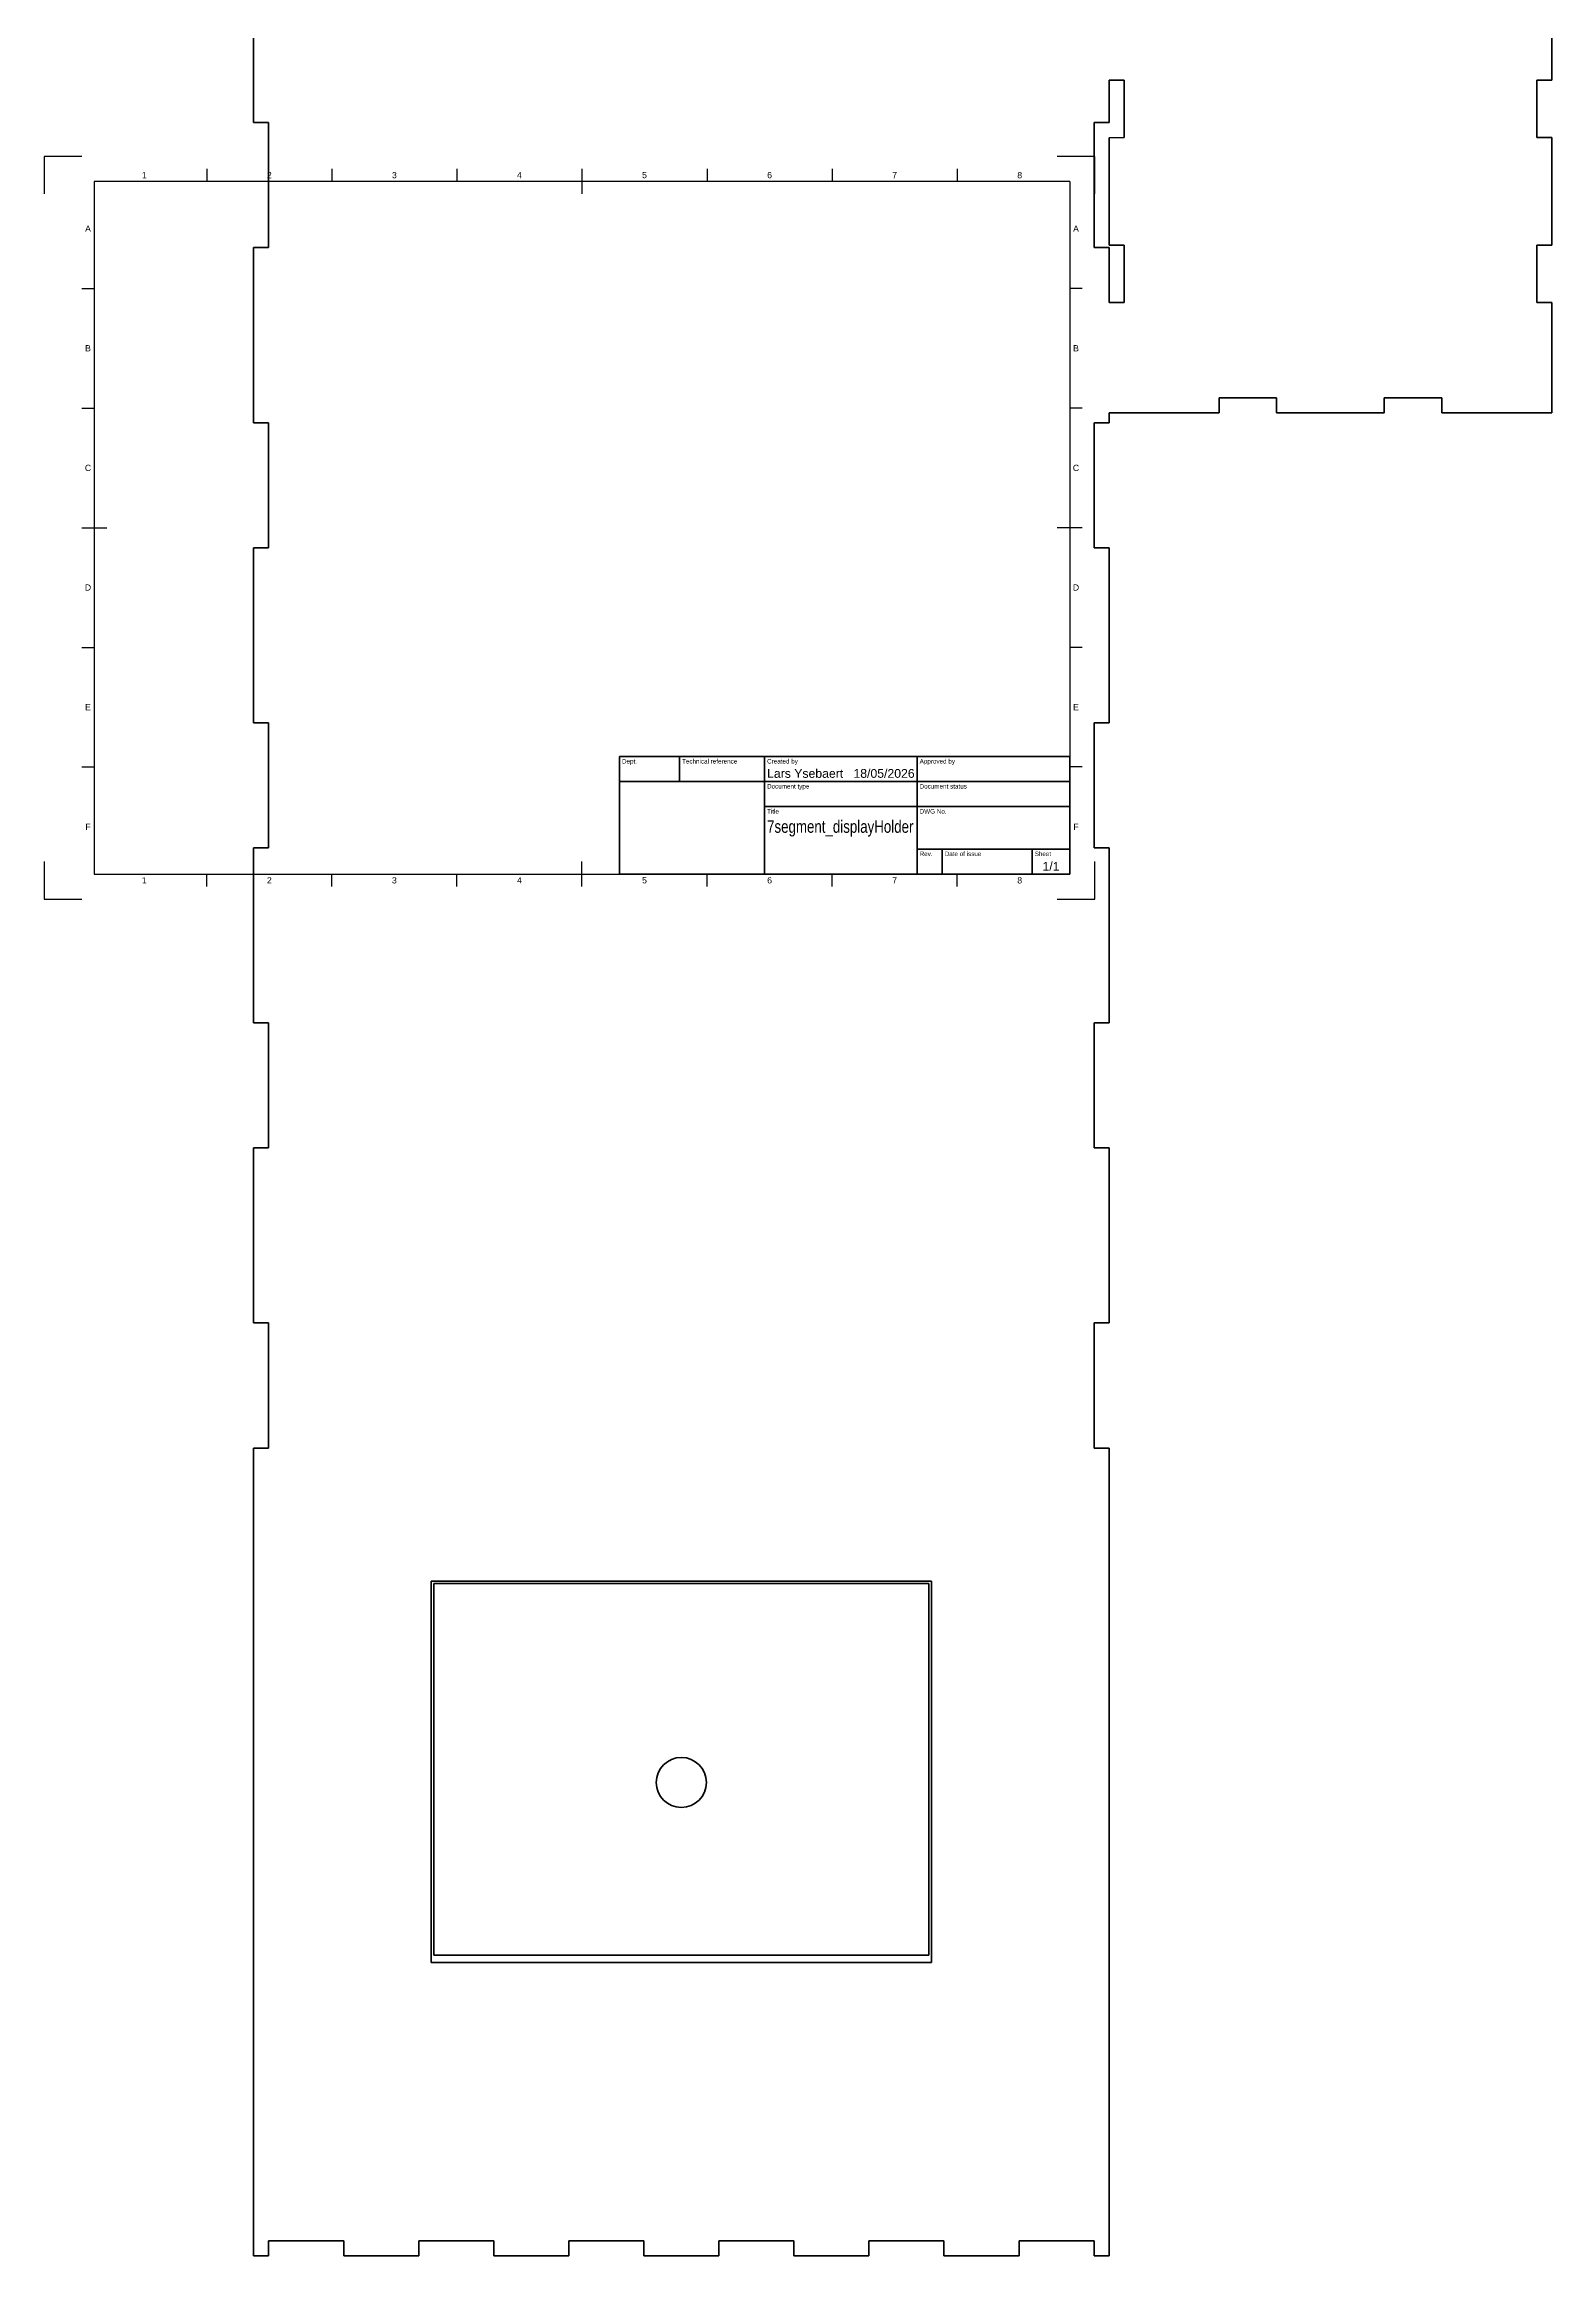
# Model space of a CAD drawing. Header units: millimetres. Extents: x -1222 to 1481, y -552 to 892.
# Drawn here: x 0 to 603, y -543 to 342 of the extents above; entities that cross this region are included whole.
import ezdxf
from ezdxf.enums import TextEntityAlignment as Align

# ---------------------------------------------------------------- set-up
doc = ezdxf.new("R2010")
doc.units = ezdxf.units.MM
doc.header["$LTSCALE"] = 0.75
for name, color, linetype, lineweight in [('BORDER', 7, 'Continuous', 25), ('TITLEBLOCK', 7, 'Continuous', 35), ('Visible', 7, 'Continuous', 50)]:
    doc.layers.add(name, color=color, linetype=linetype, lineweight=lineweight)
doc.styles.add('FusionTitle', font='arial.ttf')

# ---------------------------------------------------------------- blocks, each defined once
blk = doc.blocks.new('ISO_A3_SHEET')
at = {"layer": 'BORDER'}
for p, q in [((65, 292), (65, 287)), ((115, 292), (115, 287)), ((165, 292), (165, 287)), ((215, 292), (215, 282)), ((265, 292), (265, 287)), ((315, 292), (315, 287)), ((365, 292), (365, 287)), ((410, 287), (20, 287)), ((20, 287), (20, 10)), ((410, 287), (410, 10)), ((15, 244.16666), (20, 244.16666)), ((415, 244.16666), (410, 244.16666)), ((15, 196.33333), (20, 196.33333)), ((415, 196.33333), (410, 196.33333)), ((15, 148.5), (25, 148.5)), ((415, 148.5), (405, 148.5)), ((15, 100.66667), (20, 100.66667)), ((415, 100.66667), (410, 100.66667)), ((15, 52.83334), (20, 52.83334)), ((415, 52.83334), (410, 52.83334)), ((20, 10), (410, 10)), ((65, 5), (65, 10)), ((115, 5), (115, 10)), ((165, 5), (165, 10)), ((215, 5), (215, 15)), ((265, 5), (265, 10)), ((315, 5), (315, 10)), ((365, 5), (365, 10))]:
    blk.add_line(p, q, dxfattribs=at)
at = {"layer": 'Defpoints'}
for p, q in [((15, 297), (0, 297)), ((0, 297), (0, 282)), ((420, 297), (405, 297)), ((420, 282), (420, 297)), ((0, 15), (0, 0)), ((420, 0), (420, 15)), ((0, 0), (15, 0)), ((405, 0), (420, 0))]:
    blk.add_line(p, q, dxfattribs=at)
at = {"layer": 'BORDER', "style": 'FusionTitle'}
for s, p in [('1', (40, 289.5)), ('2', (90, 289.5)), ('3', (140, 289.5)), ('4', (190, 289.5)), ('5', (240, 289.5)), ('6', (290, 289.5)), ('7', (340, 289.5)), ('8', (390, 289.5)), ('A', (17.5, 268.08333)), ('A', (412.5, 268.08333)), ('B', (17.5, 220.25)), ('B', (412.5, 220.25)), ('C', (17.5, 172.41667)), ('C', (412.5, 172.41667)), ('D', (17.5, 124.58334)), ('D', (412.5, 124.58334)), ('E', (17.5, 76.75001)), ('E', (412.5, 76.75001)), ('F', (17.5, 28.91668)), ('F', (412.5, 28.91668)), ('1', (40, 7.5)), ('2', (90, 7.5)), ('3', (140, 7.5)), ('4', (190, 7.5)), ('5', (240, 7.5)), ('6', (290, 7.5)), ('7', (340, 7.5)), ('8', (390, 7.5))]:
    blk.add_text(s, height=2.5, dxfattribs=at).set_placement(p, align=Align.MIDDLE)
blk = doc.blocks.new('ISO_TITLEBLOCK')
at = {"layer": 'TITLEBLOCK'}
for p, q in [((0, 47), (-180, 47)), ((-180, 47), (-180, 0)), ((-156, 37), (-156, 47)), ((-122, 0), (-122, 47)), ((-61, 0), (-61, 47)), ((0, 0), (0, 47)), ((-180, 37), (0, 37)), ((-122, 27), (0, 27)), ((-61, 10), (0, 10)), ((-51, 0), (-51, 10)), ((-15, 0), (-15, 10)), ((-180, 0), (0, 0))]:
    blk.add_line(p, q, dxfattribs=at)
at = {"layer": 'TITLEBLOCK', "style": 'FusionTitle'}
for s, p in [('Dept.', (-179, 46)), ('Technical reference', (-155, 46)), ('Created by', (-121, 46)), ('Approved by', (-60, 46)), ('Document type', (-121, 36)), ('Document status', (-60, 36)), ('Title', (-121, 26)), ('DWG No.', (-60, 26)), ('Rev.', (-60, 9)), ('Date of issue', (-50, 9)), ('Sheet', (-14, 9))]:
    blk.add_text(s, height=1.8, dxfattribs=at).set_placement(p, align=Align.TOP_LEFT)
for tag, height, p in [('DEPT', 3.5, (-179, 42)), ('TECHNICAL_REFERENCE', 3.5, (-155, 42)), ('CREATED_BY', 3.5, (-121, 42)), ('APPROVED_BY', 3.5, (-60, 42)), ('DOCUMENT_TYPE', 3.5, (-121, 32)), ('DOCUMENT_STATUS', 3.5, (-60, 32)), ('TITLE_1', 5, (-121, 21.5)), ('TITLE_2', 5, (-121, 14)), ('TITLE_3', 5, (-121, 6.5)), ('DATE_OF_ISSUE', 3.5, (-50, 5))]:
    blk.add_attdef(tag, text='', height=height, dxfattribs=at).set_placement(p, align=Align.TOP_LEFT)
for tag, p in [('CREATED_DATE', (-62, 42)), ('APPROVED_DATE', (-0.99, 42))]:
    blk.add_attdef(tag, text='', height=3.5, dxfattribs=at).set_placement(p, align=Align.TOP_RIGHT)
for tag, height, p in [('DRAWING_NUMBER', 5, (-30.5, 19.75)), ('REV', 3.5, (-56, 4.85)), ('SHEET', 3.5, (-7.5, 4.85))]:
    blk.add_attdef(tag, text='', height=height, dxfattribs=at).set_placement(p, align=Align.TOP_CENTER)

msp = doc.modelspace()

# ---------------------------------------------------------------- linework, layer by layer
at = {"layer": 'Visible'}
for p, q in [((602.720439, 327.492006), (602.720439, 401.492006)), ((83.720439, 380.492006), (83.720439, 310.492006)), ((425.720439, 327.492006), (431.720439, 327.492006)), ((425.720439, 310.492006), (425.720439, 327.492006)), ((431.720439, 327.492006), (431.720439, 304.492006)), ((596.720439, 327.492006), (602.720439, 327.492006)), ((596.720439, 304.492006), (596.720439, 327.492006)), ((83.720439, 310.492006), (89.720439, 310.492006)), ((89.720439, 310.492006), (89.720439, 260.492006)), ((419.720439, 310.492006), (425.720439, 310.492006)), ((419.720439, 260.492006), (419.720439, 310.492006)), ((431.720439, 304.492006), (425.720439, 304.454745)), ((425.720439, 304.454745), (425.720439, 261.492006)), ((602.720439, 304.492006), (596.720439, 304.492006)), ((602.720439, 261.492006), (602.720439, 304.492006)), ((83.720439, 260.492006), (83.720439, 190.492006)), ((89.720439, 260.492006), (83.720439, 260.492006)), ((425.720439, 260.492006), (419.720439, 260.492006)), ((425.720439, 261.492006), (431.720439, 261.492006)), ((425.720439, 238.492006), (425.720439, 260.492006)), ((431.720439, 261.492006), (431.720439, 238.492006)), ((596.720439, 261.492006), (602.720439, 261.492006)), ((596.720439, 238.492006), (596.720439, 261.492006)), ((431.720439, 238.492006), (425.720439, 238.492006)), ((602.720439, 238.492006), (596.720439, 238.492006)), ((602.720439, 194.492006), (602.720439, 238.492006)), ((469.720439, 200.492006), (492.720439, 200.492006)), ((469.720439, 194.492006), (469.720439, 200.492006)), ((492.720439, 200.492006), (492.720439, 194.492006)), ((535.720439, 200.492006), (558.720439, 200.492006)), ((535.720439, 194.492006), (535.720439, 200.492006)), ((558.720439, 200.492006), (558.720439, 194.492006)), ((83.720439, 190.492006), (89.720439, 190.492006)), ((89.720439, 190.492006), (89.720439, 140.492006)), ((419.720439, 190.492006), (425.720439, 190.492006)), ((419.720439, 140.492006), (419.720439, 190.492006)), ((425.720439, 194.492006), (469.720439, 194.492006)), ((425.720439, 190.492006), (425.720439, 194.492006)), ((492.720439, 194.492006), (535.720439, 194.492006)), ((558.720439, 194.492006), (602.720439, 194.492006)), ((83.720439, 140.492006), (83.720439, 70.492006)), ((89.720439, 140.492006), (83.720439, 140.492006)), ((425.720439, 140.492006), (419.720439, 140.492006)), ((425.720439, 70.492006), (425.720439, 140.492006)), ((83.720439, 70.492006), (89.720439, 70.492006)), ((89.720439, 70.492006), (89.720439, 20.492006)), ((419.720439, 70.492006), (425.720439, 70.492006)), ((419.720439, 20.492006), (419.720439, 70.492006)), ((83.720439, 20.492006), (83.720439, -49.507994)), ((89.720439, 20.492006), (83.720439, 20.492006)), ((425.720439, 20.492006), (419.720439, 20.492006)), ((425.720439, -49.507994), (425.720439, 20.492006)), ((83.720439, -49.507994), (89.720439, -49.507994)), ((89.720439, -49.507994), (89.720439, -99.507994)), ((419.720439, -49.507994), (425.720439, -49.507994)), ((419.720439, -99.507994), (419.720439, -49.507994)), ((83.720439, -99.507994), (83.720439, -169.507994)), ((89.720439, -99.507994), (83.720439, -99.507994)), ((425.720439, -99.507994), (419.720439, -99.507994)), ((425.720439, -169.507994), (425.720439, -99.507994)), ((83.720439, -169.507994), (89.720439, -169.507994)), ((89.720439, -169.507994), (89.720439, -219.507994)), ((419.720439, -169.507994), (425.720439, -169.507994)), ((419.720439, -219.507994), (419.720439, -169.507994)), ((83.720439, -219.507994), (83.720439, -542.507994)), ((89.720439, -219.507994), (83.720439, -219.507994)), ((425.720439, -219.507994), (419.720439, -219.507994)), ((425.720439, -542.507994), (425.720439, -219.507994)), ((154.720439, -272.715751), (354.720439, -272.715751)), ((154.720439, -425.278433), (154.720439, -272.715751)), ((353.720439, -273.715751), (155.720439, -273.715751)), ((155.720439, -273.715751), (155.720439, -422.278433)), ((353.720439, -422.278433), (353.720439, -273.715751)), ((354.720439, -272.715751), (354.720439, -425.278433)), ((155.720439, -422.278433), (353.720439, -422.278433)), ((354.720439, -425.278433), (154.720439, -425.278433)), ((89.720439, -536.507994), (119.720439, -536.507994)), ((89.720439, -542.507994), (89.720439, -536.507994)), ((119.720439, -536.507994), (119.720439, -542.507994)), ((149.720439, -536.507994), (179.720439, -536.507994)), ((149.720439, -542.507994), (149.720439, -536.507994)), ((179.720439, -536.507994), (179.720439, -542.507994)), ((209.720439, -536.507994), (239.720439, -536.507994)), ((209.720439, -542.507994), (209.720439, -536.507994)), ((239.720439, -536.507994), (239.720439, -542.507994)), ((269.720439, -536.507994), (299.720439, -536.507994)), ((269.720439, -542.507994), (269.720439, -536.507994)), ((299.720439, -536.507994), (299.720439, -542.507994)), ((329.720439, -536.507994), (359.720439, -536.507994)), ((329.720439, -542.507994), (329.720439, -536.507994)), ((359.720439, -536.507994), (359.720439, -542.507994)), ((389.720439, -536.507994), (419.720439, -536.507994)), ((389.720439, -542.507994), (389.720439, -536.507994)), ((419.720439, -536.507994), (419.720439, -542.507994)), ((83.720439, -542.507994), (89.720439, -542.507994)), ((119.720439, -542.507994), (149.720439, -542.507994)), ((179.720439, -542.507994), (209.720439, -542.507994)), ((239.720439, -542.507994), (269.720439, -542.507994)), ((299.720439, -542.507994), (329.720439, -542.507994)), ((359.720439, -542.507994), (389.720439, -542.507994)), ((419.720439, -542.507994), (425.720439, -542.507994))]:
    msp.add_line(p, q, dxfattribs=at)
at = {"layer": 'Visible', "extrusion": (0, 0, -1)}
msp.add_circle((-254.720439, -353.247566), 10, dxfattribs=at)

# ---------------------------------------------------------------- block references
at = {"layer": 'BORDER'}
msp.add_blockref('ISO_A3_SHEET', (0, 0), dxfattribs=at)
at = {"layer": 'TITLEBLOCK'}
ref = msp.add_blockref('ISO_TITLEBLOCK', (410, 10), dxfattribs=at)
ref.add_attrib('CREATED_DATE', '18/05/2026', dxfattribs={"height": 3.5, "style": 'FusionTitle'}).set_placement((348, 52), align=Align.TOP_RIGHT)
ref.add_attrib('SHEET', '1/1', dxfattribs={"height": 3.5, "style": 'FusionTitle'}).set_placement((402.5, 14.85), align=Align.TOP_CENTER)
ref.add_attrib('TITLE_1', '7segment_displayHolder', dxfattribs={"height": 5, "style": 'FusionTitle', "width": 0.761161}).set_placement((289, 31.5), align=Align.TOP_LEFT)
ref.add_attrib('CREATED_BY', 'Lars Ysebaert', dxfattribs={"height": 3.5, "style": 'FusionTitle'}).set_placement((289, 52), align=Align.TOP_LEFT)

doc.saveas('drawing.dxf')
